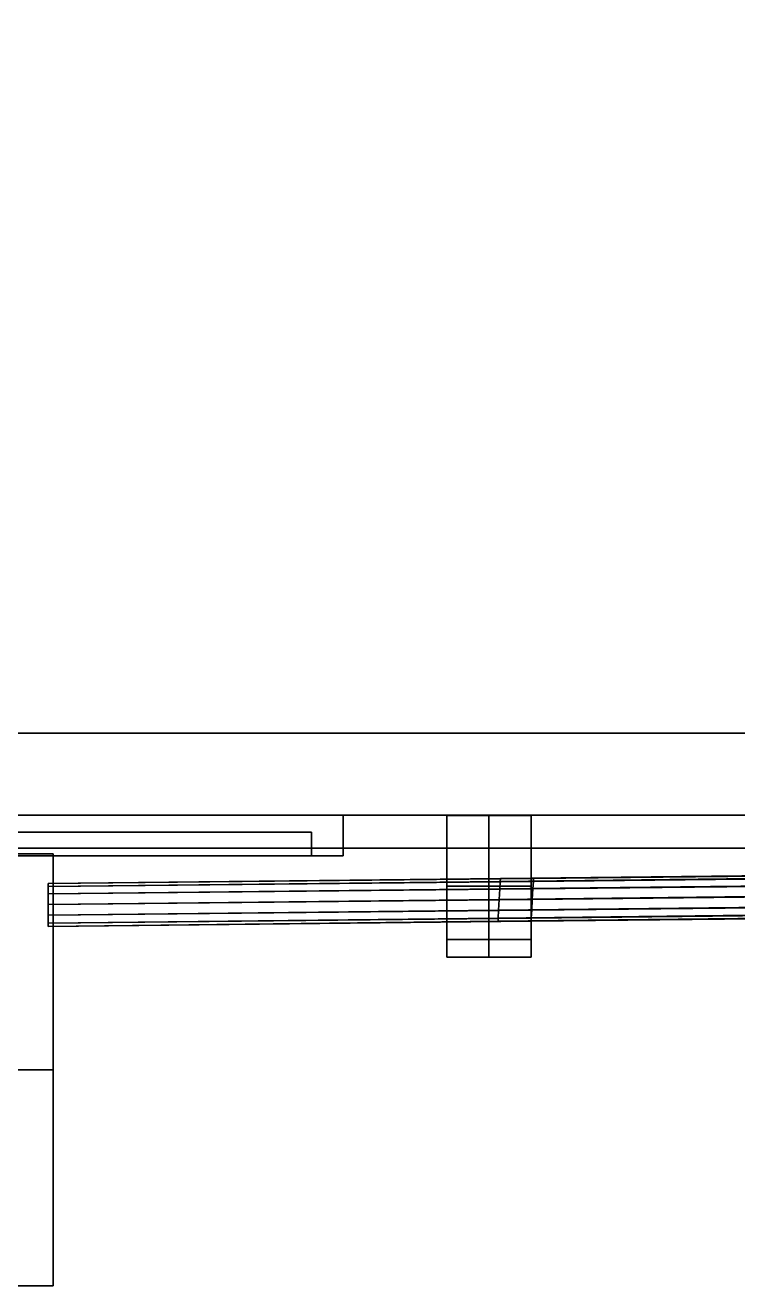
# Model space of a CAD drawing. Extents: x -9.3 to 15.5, y -7 to 5.4.
# Drawn here: x 6.631 to 8.374, y -5.151 to -2.068 of the extents above; entities that cross this region are included whole.
import ezdxf

# ---------------------------------------------------------------- set-up
doc = ezdxf.new("R2010")
doc.units = 0

msp = doc.modelspace()

# ---------------------------------------------------------------- linework, layer by layer
for points in [[(14.2088, -3.8, 4.7), (14.2088, 4.8, 4.7), (5.6088, 4.8, 4.7), (5.6088, -3.8, 4.7)], [(14.2088, -3.8, 5.5), (5.6088, -3.8, 5.5), (5.4088, -4.0814, 5.5), (14.4902, -4.0814, 5.5)], [(14.2088, -3.8, 4.7), (5.6088, -3.8, 4.7), (5.6088, -3.8, 5.5), (14.2088, -3.8, 5.5)], [(14.4902, -4.0814, 5.2631), (5.4088, -4.0814, 5.2631), (5.4088, -4, 5.2631), (14.4088, -4, 5.2631)], [(9.4088, -4, 1.1), (5.4088, -4), (14.4088, -4), (10.4088, -4, 1.1)], [(6.4088, -4, 1.1), (5.4088, -4), (7.4088, -4, 1.1)], [(7.4088, -4, 1.1), (5.4088, -4), (8.4088, -4, 1.1)], [(8.4088, -4, 1.1), (5.4088, -4), (9.4088, -4, 1.1)], [(7.4088, -4, 2.4226), (5.4088, -4, 5.2631), (6.4088, -4, 2.4226)], [(8.4088, -4, 2.4226), (5.4088, -4, 5.2631), (7.4088, -4, 2.4226)], [(9.4088, -4, 2.4226), (5.4088, -4, 5.2631), (8.4088, -4, 2.4226)], [(10.4088, -4, 2.4226), (14.4088, -4, 5.2631), (5.4088, -4, 5.2631), (9.4088, -4, 2.4226)], [(7.4088, -4.1, 1.1), (6.4088, -4.1, 1.1), (6.4088, -4, 1.1), (7.4088, -4, 1.1)], [(6.4088, -4.1, 2.4226), (7.4088, -4.1, 2.4226), (7.4088, -4, 2.4226), (6.4088, -4, 2.4226)], [(7.4088, -4, 2.4226), (7.4088, -4, 1.1), (8.4088, -4, 1.1), (8.4088, -4, 2.4226)], [(7.4088, -4.1, 2.4226), (7.4088, -4.1, 1.1), (7.4088, -4, 1.1), (7.4088, -4, 2.4226)], [(7.7652, -4.1743, 4.3406), (7.7652, -4.0012, 4.3406), (7.6624, -4.0012, 4.3406), (7.6624, -4.1743, 4.3406)], [(7.7652, -4.1743, 3.8883), (7.6624, -4.1743, 3.8883), (7.6624, -4.0012, 3.8883), (7.7652, -4.0012, 3.8883)], [(7.6624, -4.1743, 4.1145), (7.6624, -4.1743, 4.3406), (7.6624, -4.0012, 4.3406), (7.6624, -4.0012, 4.1145)], [(7.6624, -4.1743, 4.1145), (7.6624, -4.0012, 4.1145), (7.6624, -4.0012, 3.8883), (7.6624, -4.1743, 3.8883)], [(7.7652, -4.1743, 4.3406), (7.868, -4.1743, 4.3406), (7.868, -4.0012, 4.3406), (7.7652, -4.0012, 4.3406)], [(7.7652, -4.1743, 3.8883), (7.7652, -4.0012, 3.8883), (7.868, -4.0012, 3.8883), (7.868, -4.1743, 3.8883)], [(7.868, -4.1743, 4.1145), (7.868, -4.1743, 3.8883), (7.868, -4.0012, 3.8883), (7.868, -4.0012, 4.1145)], [(7.868, -4.1743, 4.1145), (7.868, -4.0012, 4.1145), (7.868, -4.0012, 4.3406), (7.868, -4.1743, 4.3406)], [(7.3312, -4.0422, 1.2026), (6.4863, -4.0422, 1.2026), (6.4863, -4.1, 1.2026), (7.3312, -4.1, 1.2026)], [(6.4863, -4.0422, 2.32), (7.3312, -4.0422, 2.32), (7.3312, -4.1, 2.32), (6.4863, -4.1, 2.32)], [(7.3312, -4.0422, 2.32), (6.4863, -4.0422, 2.32), (6.4863, -4.0422, 1.2026), (7.3312, -4.0422, 1.2026)], [(7.3312, -4.0422, 2.32), (7.3312, -4.0422, 1.2026), (7.3312, -4.1, 1.2026), (7.3312, -4.1, 2.32)], [(14.4902, -4.0814, 5.5), (5.4088, -4.0814, 5.5), (5.4088, -4.0814, 5.2631), (14.4902, -4.0814, 5.2631)], [(6.0544, -4.623, 5.9586), (6.6999, -4.623, 5.9586), (6.6999, -4.0947, 5.9586), (6.0544, -4.0947, 5.9586)], [(6.0544, -4.623, 3.5694), (6.0544, -4.0947, 3.5694), (6.6999, -4.0947, 3.5694), (6.6999, -4.623, 3.5694)], [(6.0544, -4.0947, 4.764), (6.0544, -4.0947, 5.9586), (6.6999, -4.0947, 5.9586), (6.6999, -4.0947, 4.764)], [(6.0544, -4.0947, 4.764), (6.6999, -4.0947, 4.764), (6.6999, -4.0947, 3.5694), (6.0544, -4.0947, 3.5694)], [(6.4088, -4.1, 1.1), (7.4088, -4.1, 1.1), (7.3312, -4.1, 1.2026), (6.4863, -4.1, 1.2026)], [(6.4863, -4.1, 2.32), (7.3312, -4.1, 2.32), (7.4088, -4.1, 2.4226), (6.4088, -4.1, 2.4226)], [(6.6999, -4.623, 4.764), (6.6999, -4.623, 3.5694), (6.6999, -4.0947, 3.5694), (6.6999, -4.0947, 4.764)], [(6.6999, -4.623, 4.764), (6.6999, -4.0947, 4.764), (6.6999, -4.0947, 5.9586), (6.6999, -4.623, 5.9586)], [(7.3312, -4.1, 2.32), (7.3312, -4.1, 1.2026), (7.4088, -4.1, 1.1), (7.4088, -4.1, 2.4226)], [(7.874, -4.1623, 4.0293), (7.8745, -4.1552, 4.0041), (6.6875, -4.1676, 4.0041), (6.6875, -4.1747, 4.0293)], [(7.793, -4.1623, 4.1918), (6.6875, -4.1747, 4.1918), (6.6875, -4.1676, 4.217), (7.7935, -4.1552, 4.217)], [(7.874, -4.1623, 3.9789), (6.6875, -4.1747, 3.9789), (6.6875, -4.1676, 4.0041), (7.8745, -4.1552, 4.0041)], [(7.793, -4.1623, 4.2422), (7.7935, -4.1552, 4.217), (6.6875, -4.1676, 4.217), (6.6875, -4.1747, 4.2422)], [(7.793, -4.1623, 4.1918), (8.8985, -4.1499, 4.1918), (8.8961, -4.1679, 4.1726), (7.7918, -4.1804, 4.1726)], [(7.793, -4.1623, 4.2422), (7.7918, -4.1804, 4.2614), (8.8961, -4.1679, 4.2614), (8.8985, -4.1499, 4.2422)], [(7.793, -4.1623, 4.1918), (7.7935, -4.1552, 4.217), (8.8995, -4.1428, 4.217), (8.8985, -4.1499, 4.1918)], [(7.793, -4.1623, 4.2422), (8.8985, -4.1499, 4.2422), (8.8995, -4.1428, 4.217), (7.7935, -4.1552, 4.217)], [(7.874, -4.1623, 4.0293), (7.8728, -4.1804, 4.0485), (9.058, -4.1679, 4.0485), (9.0604, -4.1499, 4.0293)], [(7.874, -4.1623, 3.9789), (9.0604, -4.1499, 3.9789), (9.058, -4.1679, 3.9597), (7.8728, -4.1804, 3.9597)], [(7.874, -4.1623, 4.0293), (9.0604, -4.1499, 4.0293), (9.0615, -4.1428, 4.0041), (7.8745, -4.1552, 4.0041)], [(7.874, -4.1623, 3.9789), (7.8745, -4.1552, 4.0041), (9.0615, -4.1428, 4.0041), (9.0604, -4.1499, 3.9789)], [(7.874, -4.1623, 4.0293), (6.6875, -4.1747, 4.0293), (6.6875, -4.1928, 4.0485), (7.8728, -4.1804, 4.0485)], [(7.793, -4.1623, 4.1918), (7.7918, -4.1804, 4.1726), (6.6875, -4.1928, 4.1726), (6.6875, -4.1747, 4.1918)], [(7.874, -4.1623, 3.9789), (7.8728, -4.1804, 3.9597), (6.6875, -4.1928, 3.9597), (6.6875, -4.1747, 3.9789)], [(7.793, -4.1623, 4.2422), (6.6875, -4.1747, 4.2422), (6.6875, -4.1928, 4.2614), (7.7918, -4.1804, 4.2614)], [(7.8712, -4.2063, 4.0555), (7.8728, -4.1804, 4.0485), (6.6875, -4.1928, 4.0485), (6.6875, -4.2187, 4.0555)], [(7.7902, -4.2063, 4.1656), (6.6875, -4.2187, 4.1656), (6.6875, -4.1928, 4.1726), (7.7918, -4.1804, 4.1726)], [(7.8712, -4.2063, 3.9527), (6.6875, -4.2187, 3.9527), (6.6875, -4.1928, 3.9597), (7.8728, -4.1804, 3.9597)], [(7.7902, -4.2063, 4.2684), (7.7918, -4.1804, 4.2614), (6.6875, -4.1928, 4.2614), (6.6875, -4.2187, 4.2684)], [(7.7652, -4.1743, 4.3406), (7.6624, -4.1743, 4.3406), (7.6624, -4.3042, 4.2841), (7.7652, -4.3042, 4.2841)], [(7.7652, -4.1743, 3.8883), (7.7652, -4.3042, 3.9448), (7.6624, -4.3042, 3.9448), (7.6624, -4.1743, 3.8883)], [(7.6624, -4.1743, 4.1145), (7.6624, -4.3475, 4.1145), (7.6624, -4.3042, 4.2841), (7.6624, -4.1743, 4.3406)], [(7.6624, -4.1743, 4.1145), (7.6624, -4.1743, 3.8883), (7.6624, -4.3042, 3.9448), (7.6624, -4.3475, 4.1145)], [(7.7652, -4.1743, 4.3406), (7.7652, -4.3042, 4.2841), (7.868, -4.3042, 4.2841), (7.868, -4.1743, 4.3406)], [(7.7652, -4.1743, 3.8883), (7.868, -4.1743, 3.8883), (7.868, -4.3042, 3.9448), (7.7652, -4.3042, 3.9448)], [(7.7902, -4.2063, 4.1656), (7.7918, -4.1804, 4.1726), (8.8961, -4.1679, 4.1726), (8.893, -4.1939, 4.1656)], [(7.7902, -4.2063, 4.2684), (8.893, -4.1939, 4.2684), (8.8961, -4.1679, 4.2614), (7.7918, -4.1804, 4.2614)], [(7.868, -4.1743, 4.1145), (7.868, -4.3475, 4.1145), (7.868, -4.3042, 3.9448), (7.868, -4.1743, 3.8883)], [(7.868, -4.1743, 4.1145), (7.868, -4.1743, 4.3406), (7.868, -4.3042, 4.2841), (7.868, -4.3475, 4.1145)], [(7.8712, -4.2063, 4.0555), (9.0549, -4.1939, 4.0555), (9.058, -4.1679, 4.0485), (7.8728, -4.1804, 4.0485)], [(7.8712, -4.2063, 3.9527), (7.8728, -4.1804, 3.9597), (9.058, -4.1679, 3.9597), (9.0549, -4.1939, 3.9527)], [(7.8712, -4.2063, 4.0555), (6.6875, -4.2187, 4.0555), (6.6875, -4.245, 4.0497), (7.8697, -4.2326, 4.0497)], [(7.7902, -4.2063, 4.1656), (7.7887, -4.2326, 4.1714), (6.6875, -4.245, 4.1714), (6.6875, -4.2187, 4.1656)], [(7.8712, -4.2063, 3.9527), (7.8697, -4.2326, 3.9585), (6.6875, -4.245, 3.9585), (6.6875, -4.2187, 3.9527)], [(7.7902, -4.2063, 4.2684), (6.6875, -4.2187, 4.2684), (6.6875, -4.245, 4.2626), (7.7887, -4.2326, 4.2626)], [(7.7878, -4.2519, 4.2432), (8.888, -4.2395, 4.2432), (8.89, -4.2202, 4.2626), (7.7887, -4.2326, 4.2626)], [(7.7878, -4.2519, 4.1908), (7.7887, -4.2326, 4.1714), (8.89, -4.2202, 4.1714), (8.888, -4.2395, 4.1908)], [(7.7902, -4.2063, 4.1656), (8.893, -4.1939, 4.1656), (8.89, -4.2202, 4.1714), (7.7887, -4.2326, 4.1714)], [(7.7902, -4.2063, 4.2684), (7.7887, -4.2326, 4.2626), (8.89, -4.2202, 4.2626), (8.893, -4.1939, 4.2684)], [(7.8687, -4.2519, 4.0303), (9.05, -4.2395, 4.0303), (9.0519, -4.2202, 4.0497), (7.8697, -4.2326, 4.0497)], [(7.8687, -4.2519, 3.9779), (7.8697, -4.2326, 3.9585), (9.0519, -4.2202, 3.9585), (9.05, -4.2395, 3.9779)], [(7.8712, -4.2063, 4.0555), (7.8697, -4.2326, 4.0497), (9.0519, -4.2202, 4.0497), (9.0549, -4.1939, 4.0555)], [(7.8712, -4.2063, 3.9527), (9.0549, -4.1939, 3.9527), (9.0519, -4.2202, 3.9585), (7.8697, -4.2326, 3.9585)], [(7.8687, -4.2519, 4.0303), (7.8697, -4.2326, 4.0497), (6.6875, -4.245, 4.0497), (6.6875, -4.2643, 4.0303)], [(7.7878, -4.2519, 4.2432), (7.7887, -4.2326, 4.2626), (6.6875, -4.245, 4.2626), (6.6875, -4.2643, 4.2432)], [(7.7878, -4.2519, 4.1908), (6.6875, -4.2643, 4.1908), (6.6875, -4.245, 4.1714), (7.7887, -4.2326, 4.1714)], [(7.8687, -4.2519, 3.9779), (6.6875, -4.2643, 3.9779), (6.6875, -4.245, 3.9585), (7.8697, -4.2326, 3.9585)], [(7.8687, -4.2519, 4.0303), (6.6875, -4.2643, 4.0303), (6.6875, -4.2722, 4.0041), (7.8684, -4.2598, 4.0041)], [(7.7878, -4.2519, 4.2432), (6.6875, -4.2643, 4.2432), (6.6875, -4.2722, 4.217), (7.7874, -4.2598, 4.217)], [(7.7878, -4.2519, 4.1908), (7.7874, -4.2598, 4.217), (6.6875, -4.2722, 4.217), (6.6875, -4.2643, 4.1908)], [(7.8687, -4.2519, 3.9779), (7.8684, -4.2598, 4.0041), (6.6875, -4.2722, 4.0041), (6.6875, -4.2643, 3.9779)], [(7.7878, -4.2519, 4.2432), (7.7874, -4.2598, 4.217), (8.8873, -4.2474, 4.217), (8.888, -4.2395, 4.2432)], [(7.7878, -4.2519, 4.1908), (8.888, -4.2395, 4.1908), (8.8873, -4.2474, 4.217), (7.7874, -4.2598, 4.217)], [(7.8687, -4.2519, 4.0303), (7.8684, -4.2598, 4.0041), (9.0493, -4.2474, 4.0041), (9.05, -4.2395, 4.0303)], [(7.8687, -4.2519, 3.9779), (9.05, -4.2395, 3.9779), (9.0493, -4.2474, 4.0041), (7.8684, -4.2598, 4.0041)], [(7.7652, -4.3475, 4.1145), (7.7652, -4.3042, 4.2841), (7.6624, -4.3042, 4.2841), (7.6624, -4.3475, 4.1145)], [(7.7652, -4.3475, 4.1145), (7.6624, -4.3475, 4.1145), (7.6624, -4.3042, 3.9448), (7.7652, -4.3042, 3.9448)], [(7.7652, -4.3475, 4.1145), (7.7652, -4.3042, 3.9448), (7.868, -4.3042, 3.9448), (7.868, -4.3475, 4.1145)], [(7.7652, -4.3475, 4.1145), (7.868, -4.3475, 4.1145), (7.868, -4.3042, 4.2841), (7.7652, -4.3042, 4.2841)], [(6.0544, -4.623, 5.9586), (6.0544, -5.1512, 5.9586), (6.6999, -5.1512, 5.9586), (6.6999, -4.623, 5.9586)], [(6.0544, -4.623, 3.5694), (6.6999, -4.623, 3.5694), (6.6999, -5.1512, 3.5694), (6.0544, -5.1512, 3.5694)], [(6.6999, -4.623, 4.764), (6.6999, -5.1512, 4.764), (6.6999, -5.1512, 3.5694), (6.6999, -4.623, 3.5694)], [(6.6999, -4.623, 4.764), (6.6999, -4.623, 5.9586), (6.6999, -5.1512, 5.9586), (6.6999, -5.1512, 4.764)], [(6.0544, -5.1512, 4.764), (6.6999, -5.1512, 4.764), (6.6999, -5.1512, 5.9586), (6.0544, -5.1512, 5.9586)], [(6.0544, -5.1512, 4.764), (6.0544, -5.1512, 3.5694), (6.6999, -5.1512, 3.5694), (6.6999, -5.1512, 4.764)]]:
    msp.add_3dface(points)

doc.saveas('drawing.dxf')
